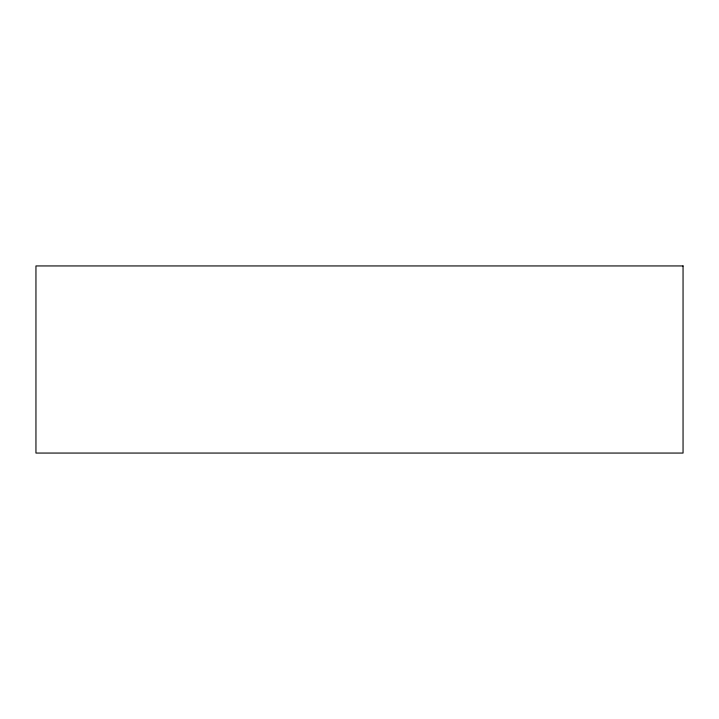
<?xml version="1.0" encoding="UTF-8"?>
<svg xmlns="http://www.w3.org/2000/svg" width="719" height="719" viewBox="0 0 719 719"><rect width="100%" height="100%" fill="white"/><g stroke="black" fill="none" stroke-linecap="round" stroke-linejoin="round"><path stroke-width="1.08" d="M683.05 265.94L35.95 265.94L35.95 453.06L683.05 453.06L683.05 265.94"/></g></svg>
